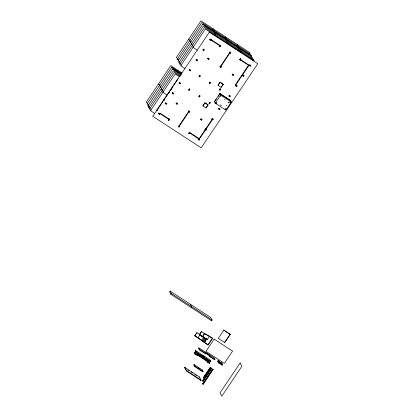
<?xml version="1.0" encoding="UTF-8"?>
<svg xmlns="http://www.w3.org/2000/svg" width="417" height="417" viewBox="0 0 417 417"><rect width="100%" height="100%" fill="white"/><g stroke="black" fill="none" stroke-linecap="round" stroke-linejoin="round"><path stroke-width="0.63" d="M249.251 53.876L249.955 52.756L200.978 20.85L176.287 57.562L177.908 58.646M181.296 73.554L171.715 67.309L147.024 104.021L148.645 105.105M178.778 60.303L177.178 59.266L201.844 22.508L250.82 54.413M149.505 106.778L147.91 105.741L172.575 68.982L181.093 74.534M250.998 57.186L251.701 56.06L202.725 24.16L178.033 60.866L179.654 61.956M150.308 108.545L148.713 107.503L173.378 70.749L180.321 75.305M180.525 63.619L178.903 62.529L203.595 25.823L252.593 57.77L251.868 58.849M180.118 76.259L174.238 72.396L149.552 109.108L151.173 110.192M179.461 76.764L175.182 73.945L150.49 110.656L154.775 113.476M254.375 60.918L205.399 29.018L180.707 65.724L184.992 68.544M156.948 110.124L156.709 110.484L156.99 110.208M156.766 110.541L177.72 79.152M163.886 100.335L164.126 99.976M177.606 79.939L177.845 79.584M168.463 93.663L169.542 92.058M172.07 88.3L170.986 89.91L170.704 89.817M212.519 29.951L213.223 28.825M213.389 31.609L214.088 30.488M214.265 33.261L214.969 32.135M211.164 39.657L210.924 40.011L219.681 45.714M211.237 39.683L210.757 40.397L209.636 39.662L210.116 38.948L220.635 45.823L219.879 46.944L219.165 46.48L219.921 45.354M215.136 34.924L215.86 33.845M168.932 118.928L168.176 120.054L168.89 120.518L169.646 119.398L160.222 113.283L159.982 113.638L168.739 119.34L168.979 118.981M224.763 37.926L225.467 36.8M225.633 39.589L226.332 38.463M226.509 41.236L227.213 40.11M227.38 42.899L228.083 41.773M228.24 44.546L228.943 43.42M237.007 45.901L237.711 44.775M237.878 47.564L238.602 46.485M238.753 49.211L239.457 48.085M239.624 50.874L240.328 49.748M202.86 105.866L204.919 102.806L208.073 104.917L206.014 107.977L202.907 105.954L204.919 102.806M218.008 85.25L220.067 82.191L223.22 84.307L221.161 87.367L218.055 85.344L220.067 82.191M240.484 52.521L241.188 51.395M208.026 104.829L206.014 107.977M190.048 132.684L189.297 133.805L188.583 133.341L189.334 132.22L198.794 138.397L198.039 139.523L199.159 140.253L199.639 139.539L189.798 133.054M223.173 84.213L221.161 87.367M216.282 98.991L214.401 101.654L215.193 103.176L225.858 110.119L231.31 102.014L230.512 100.497L219.853 93.549L218.06 96.348M214.437 101.732L219.889 93.622L230.601 100.664M215.193 103.176L220.645 95.071L219.853 93.549M224.586 99.324L225.044 99.621M198.867 139.07L205.18 129.682L205.534 129.916L199.222 139.304M205.722 128.874L212.039 119.486M248.542 65.214L242.225 74.601L242.585 74.831L248.897 65.443M206.081 129.108L212.394 119.721M252.728 60.496L253.432 59.376M226.196 105.36L226.629 105.6M170.094 291.056L169.573 291.832L170.845 294.272L211.586 320.803L212.107 320.021L210.835 317.587L170.094 291.056L171.366 293.49L212.107 320.021M170.845 294.272L171.366 293.49M191.205 307.527L191.752 306.766L190.454 304.316M203.882 333.157L212.529 338.307L208.067 344.932L194.838 335.716L196.897 332.657L200.087 334.736M194.885 335.805L196.897 332.657M199.378 334.627L201.437 331.567L204.591 333.678L202.532 336.738L199.378 334.627L207.411 339.37L209.464 336.31L212.529 338.307M199.425 334.715L201.437 331.567M197.945 337.801L200.004 334.742L206.352 339.36L204.174 337.697M209.464 336.31L204.544 333.59L202.532 336.738M208.067 344.932L201.453 340.324L203.512 337.264M209.756 363.217L207.588 361.805L207.093 360.856L196.913 354.231L197.413 355.175L197.205 355.482L195.015 354.054L194.171 352.459L194.379 352.151L208.917 361.622L209.756 363.217L209.553 363.525L207.385 362.112L206.884 361.164L197.241 354.883M195.328 350.791L195.537 350.488L210.048 359.939L210.893 361.534L210.684 361.841L196.172 352.386L195.328 350.791L196.944 351.844M202.167 340.851L204.221 337.791M184.695 367.789L184.898 367.481L199.415 376.937L201.072 380.085L200.864 380.393L186.352 370.937L184.695 367.789L185.768 368.487M202.876 341.372L204.935 338.312M198.81 347.83L198.502 348.284L199.347 349.894L205.722 354.049L206.029 353.595L205.498 352.579L209.324 355.07L209.855 356.087L214.953 359.407L214.651 359.861L209.548 356.54L209.016 355.524L199.649 349.441L198.81 347.83L214.109 357.791L214.953 359.407M195.015 354.054L195.219 353.746L194.379 352.151M196.172 352.386L196.376 352.084L195.537 350.488M203.585 341.893L205.644 338.833M204.935 341.304L206.306 339.266M204.299 342.42L206.696 338.849M199.347 349.894L199.649 349.441M204.346 342.508L206.743 338.938M186.352 370.937L186.555 370.63L184.898 367.481M193.837 364.958L194.077 364.604L202.266 369.936L203.11 371.547L202.87 371.907L194.682 366.574L193.837 364.958L194.932 365.673M208.02 344.843L212.477 338.213M194.682 366.574L194.921 366.215L194.077 364.604M214.187 339.099L205.956 351.333L224.346 363.337L232.577 351.104L214.213 339.146M223.809 330.144L230.205 334.345L223.809 330.144L218.284 338.354L224.685 342.55L230.205 334.345L224.685 342.55M209.016 355.524L209.324 355.07M209.548 356.54L209.855 356.087M206.884 361.164L207.093 360.856M207.385 362.112L207.588 361.805M202.026 370.291L202.266 369.936M208.714 361.93L208.917 361.622M199.206 377.244L199.415 376.937M203.329 377.786L210.184 367.586L210.543 367.82L203.757 378.156L203.329 377.786L210.184 367.586M210.543 367.82L203.757 378.156M202.683 380.81L211.257 368.065L211.612 368.294L203.115 381.185L202.683 380.81L203.115 381.185M202.756 380.956L211.257 368.065M203.043 381.044L211.612 368.294M218.143 360.616L217.658 361.331L218.456 362.853L219.577 363.588L220.061 362.873L219.264 361.351L218.143 360.616L218.935 362.138L220.061 362.873M202.792 383.812L212.733 369.024L213.092 369.259L203.22 384.187L202.792 383.812L203.22 384.187M217.961 361.268L218.2 360.913L218.967 361.409M202.865 383.953L212.733 369.024M203.147 384.047L213.092 369.259M218.456 362.853L218.935 362.138M218.2 360.913L218.993 362.436L218.753 362.79L219.519 363.29L219.759 362.936L219.227 361.92M220.212 362.936L220.692 362.222L221.818 362.952L222.662 364.567L222.183 365.282L221.057 364.547L220.212 362.936L220.963 363.421M220.755 362.514L220.515 362.873L221.359 364.484L222.12 364.984L222.36 364.63L221.516 363.014M221.057 364.547L221.536 363.832L222.662 364.567M221.359 364.484L221.599 364.13L222.36 364.63M220.963 96.671L220.431 96.457M240.661 59.667L249.413 65.37M249.319 65.511L250.445 66.24L250.925 65.526L249.799 64.797L249.173 65.73L240.421 60.027M220.113 82.285L223.22 84.307M220.645 95.071L231.31 102.014M177.918 79.85L177.48 79.511L177.845 79.71M204.966 102.895L208.073 104.917M164.131 100.106L163.772 99.871L164.204 100.247M156.917 110.072L157.272 110.302M207.411 339.37L205.513 338.26M194.838 335.716L198.033 337.796M206.947 353.778L208 354.466M218.993 362.436L219.759 362.936M211.33 368.206L211.69 368.44M212.811 369.17L213.165 369.399M210.257 367.726L210.616 367.961M198.205 367.804L199.842 368.868M194.921 366.215L203.11 371.547M251.722 56.107L202.725 24.16M253.458 59.417L204.455 27.47L179.769 64.182L181.39 65.266M188.656 39.25L190.256 40.293M191.122 41.95L189.5 40.866M192.002 43.597L190.381 42.513M192.873 45.26L191.252 44.176M193.733 46.913L192.112 45.823M197.335 50.191L193.055 47.371M178.752 60.262L177.178 59.266M178.903 62.529L180.504 63.572M182.052 72.98L170.845 65.651L146.158 102.358L147.78 103.447M181.854 73.945L171.715 67.309M172.602 69.029L181.119 74.58M160.123 85.089L158.502 84.005M159.393 85.709L160.993 86.752M161.853 88.425L160.232 87.341M162.656 90.192L161.035 89.102M163.516 91.839L161.895 90.755M167.118 95.118L162.838 92.298M149.484 106.736L147.91 105.741M149.755 108.154L148.713 107.503M202.855 355.696L204.471 356.743M196.376 352.084L210.893 361.534M194.171 352.459L195.787 353.512M197.403 354.565L206.561 360.528M195.219 353.746L197.413 355.175M187.916 369.889L188.995 370.588M191.142 371.99L192.753 373.038M194.906 374.44L196.516 375.493M186.555 370.63L201.072 380.085M209.845 360.246L210.684 361.841M208.995 362.462L209.553 363.525M200.311 379.34L200.864 380.393M211.075 319.829L211.586 320.803M220.692 362.222L222.12 364.984M218.988 362.274L219.519 363.29M204.851 337.827L201.823 336.217M201.453 340.324L198.565 338.14M209.318 32.161L152.737 116.291L201.197 147.847L257.779 63.723L209.318 32.161M158.908 113.012L158.429 113.726L159.555 114.456L160.034 113.742L158.908 113.012M165.731 102.869L165.252 103.578L166.378 104.313L166.857 103.598L165.731 102.869M172.591 92.668L172.112 93.382L173.232 94.112L173.712 93.398L172.591 92.668M179.451 82.472L178.971 83.186L180.092 83.916L180.571 83.202L179.451 82.472M158.971 113.309L158.726 113.664L159.492 114.164L159.732 113.805L158.971 113.309M165.794 103.161L165.554 103.52L166.315 104.015L166.555 103.661L165.794 103.161M172.648 92.965L172.409 93.319L173.175 93.82L173.415 93.46L172.648 92.965M179.508 82.769L179.268 83.124L180.035 83.624L180.274 83.264L179.508 82.769M189.573 69.493L189.094 70.202L190.215 70.937L190.699 70.223L189.573 69.493M196.433 59.292L195.954 60.006L197.074 60.736L197.554 60.022L196.433 59.292M203.293 49.097L202.813 49.811L203.934 50.54L204.413 49.826L203.293 49.097M189.631 69.785L189.391 70.145L190.157 70.64L190.397 70.285L189.631 69.785M196.49 59.589L196.251 59.944L197.017 60.444L197.257 60.084L196.49 59.589M203.35 49.394L203.11 49.748L203.877 50.248L204.116 49.889L203.35 49.394M210.173 39.245L209.933 39.605L210.7 40.1L210.939 39.745L210.173 39.245M176.516 102.916L176.037 103.63L177.162 104.365L177.642 103.651L176.516 102.916M176.579 103.213L176.339 103.567L177.1 104.068L177.34 103.713L176.579 103.213M208.078 58.109L207.598 58.823L208.719 59.553L209.198 58.839L208.078 58.109M208.135 58.401L207.895 58.761L208.662 59.256L208.901 58.901L208.135 58.401M189.255 88.878L188.5 89.999L189.214 90.463L189.97 89.342L189.255 88.878M168.989 119.226L168.478 119.992L168.833 120.221L169.349 119.46L168.989 119.226M189.313 89.175L188.797 89.936L189.156 90.171L189.667 89.405L189.313 89.175M199.675 75.456L198.919 76.582L199.634 77.046L200.389 75.925L199.675 75.456M199.733 75.753L199.217 76.52L199.576 76.749L200.087 75.988L199.733 75.753M219.978 45.651L219.462 46.417L219.822 46.647L220.332 45.886L219.978 45.651M188.76 110.891L188.281 111.605L189.401 112.335L189.881 111.62L188.76 110.891M179.133 125.574L178.377 126.695L179.091 127.159L179.847 126.038L179.133 125.574M188.818 111.183L188.578 111.542L189.344 112.037L189.584 111.683L188.818 111.183M188.964 111.084L179.206 125.585L179.513 125.783L189.271 111.282L188.964 111.084M199.456 95.524L198.7 96.645L199.415 97.109L200.17 95.988L199.456 95.524M179.19 125.871L178.679 126.632L179.034 126.867L179.55 126.101L179.19 125.871M199.514 95.816L198.998 96.582L199.357 96.812L199.873 96.051L199.514 95.816M220.322 66.079L219.842 66.793L220.963 67.523L221.443 66.814L220.322 66.079M209.876 82.102L209.12 83.223L209.834 83.687L210.59 82.566L209.876 82.102M220.379 66.376L220.14 66.73L220.906 67.231L221.146 66.871L220.379 66.376M230.121 52L229.366 53.121L230.08 53.584L230.836 52.464L230.121 52M229.85 52.401L220.098 66.913L220.4 67.111L230.158 52.599L229.85 52.401M209.933 82.399L209.417 83.16L209.777 83.395L210.293 82.629L209.933 82.399M230.179 52.297L229.663 53.058L230.022 53.293L230.538 52.526L230.179 52.297M209.657 102.165L208.901 103.286L209.615 103.755L210.371 102.629L209.657 102.165M189.396 132.512L188.88 133.278L189.235 133.508L189.751 132.747L189.396 132.512M209.715 102.462L209.204 103.223L209.558 103.458L210.074 102.691L209.715 102.462M220.077 88.748L219.321 89.869L220.035 90.333L220.791 89.212L220.077 88.748M240.322 58.646L239.567 59.767L240.281 60.23L241.036 59.11L240.322 58.646M220.134 89.04L219.623 89.806L219.978 90.036L220.494 89.274L220.134 89.04M240.38 58.938L239.869 59.704L240.223 59.933L240.739 59.172L240.38 58.938M201.004 118.861L200.525 119.575L201.646 120.31L202.125 119.596L201.004 118.861M201.062 119.158L200.822 119.512L201.588 120.013L201.828 119.653L201.062 119.158M232.561 74.054L232.081 74.768L233.207 75.498L233.687 74.784L232.561 74.054M232.623 74.346L232.384 74.706L233.145 75.201L233.384 74.846L232.623 74.346M220.749 105.027L221.187 105.355L220.749 105.027M205.326 128.686L204.846 129.4L205.967 130.13L206.446 129.416L205.326 128.686M212.185 118.491L211.706 119.205L212.826 119.934L213.306 119.22L212.185 118.491M219.04 108.29L218.56 109.004L219.686 109.739L220.166 109.025L219.04 108.29M198.575 139.101L198.336 139.46L199.102 139.956L199.342 139.601L198.575 139.101M205.383 128.978L205.143 129.338L205.909 129.838L206.149 129.478L205.383 128.978M212.243 118.782L212.003 119.142L212.769 119.637L213.009 119.283L212.243 118.782M219.102 108.587L218.862 108.941L219.623 109.442L219.863 109.087L219.102 108.587M241.683 75.409L235.37 84.797L235.725 85.032L242.037 75.644L241.683 75.409M229.261 95.337L228.782 96.051L229.903 96.78L230.382 96.066L229.261 95.337M236.121 85.136L235.636 85.85L236.762 86.58L237.242 85.871L236.121 85.136M242.975 74.94L242.496 75.654L243.617 76.384L244.101 75.67L242.975 74.94M229.319 95.629L229.079 95.988L229.845 96.483L230.085 96.129L229.319 95.629M236.178 85.433L235.939 85.787L236.7 86.288L236.945 85.928L236.178 85.433M243.033 75.237L242.793 75.592L243.559 76.092L243.799 75.732L243.033 75.237M249.861 65.088L249.621 65.448L250.382 65.943L250.622 65.589L249.861 65.088M228.089 102.551L228.48 102.853L228.089 102.551M240.119 363.004L220.061 392.83L221.797 396.15L241.86 366.324L240.119 363.004M216.136 103.437A0.526 0.516 -27.6 0 0 216.814 102.837A0.526 0.516 -27.6 0 0 215.959 102.561A0.526 0.516 -27.6 0 0 216.136 103.437M225.467 109.52A0.526 0.516 -27.6 0 0 226.15 108.92A0.526 0.516 -27.6 0 0 225.295 108.639A0.526 0.516 -27.6 0 0 225.467 109.52M230.028 102.738A0.526 0.516 -27.6 0 0 230.71 102.139A0.526 0.516 -27.6 0 0 229.856 101.857A0.526 0.516 -27.6 0 0 230.028 102.738"/></g></svg>
